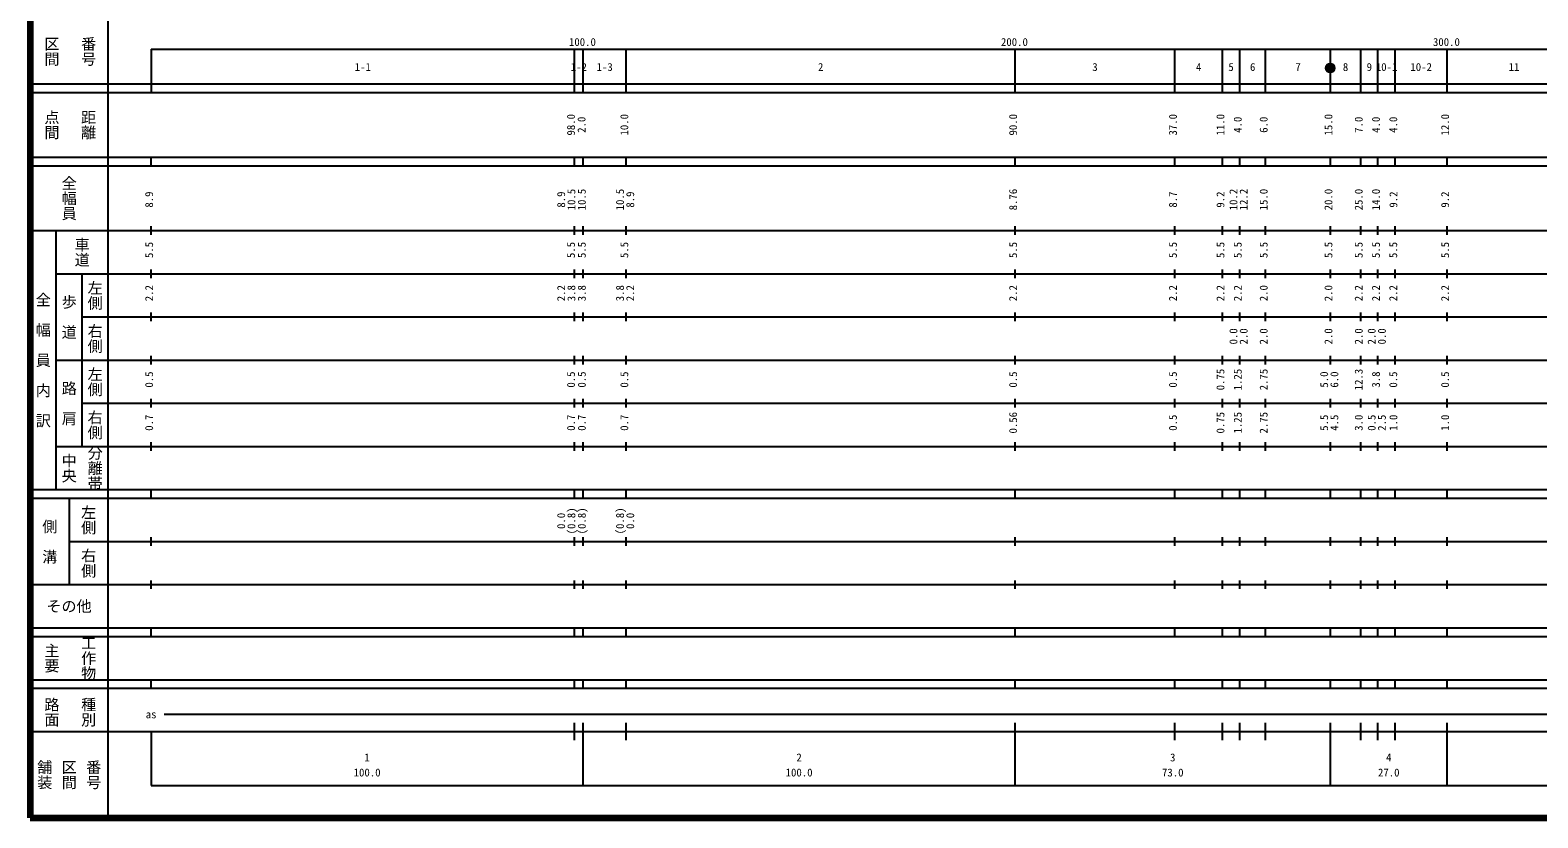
# Model space of a CAD drawing. Units: millimetres on the paper, enlarged 1000 times. Extents: x 40000 to 680000, y 20000 to 380000.
# Drawn here: x 40000 to 389012, y 20000 to 202409 of the extents above; entities that cross this region are included whole.
import ezdxf
from ezdxf.enums import TextEntityAlignment as Align

# ---------------------------------------------------------------- set-up
doc = ezdxf.new("R2010")
doc.units = ezdxf.units.MM
doc.header["$LTSCALE"] = 1000
doc.layers.add('M-TTL', color=2, linetype='Continuous', lineweight=140)
doc.layers.add('M-TTL-BAND', color=7, linetype='Continuous', lineweight=25)
doc.styles.add('@ＭＳ ゴシック', font='')
doc.styles.add('ＭＳ ゴシック', font='')
doc.styles.get('@ＭＳ ゴシック').set_extended_font_data('@MS Gothic')
doc.styles.get('ＭＳ ゴシック').set_extended_font_data('MS Gothic')

msp = doc.modelspace()

# ---------------------------------------------------------------- hatches: boundary and pattern name
at = {"layer": 'M-TTL-BAND'}
msp.add_hatch(color=256, dxfattribs=at).paths.add_polyline_path([(341966, 193641, 1), (339966, 193641, 1)])

# ---------------------------------------------------------------- linework, layer by layer
at = {"layer": 'M-TTL'}
for p, q in [((40000, 380000), (40000, 20000)), ((40000, 20000), (680000, 20000))]:
    msp.add_line(p, q, dxfattribs=at)
at = {"layer": 'M-TTL-BAND'}
for p, q in [((58000, 370000), (58000, 20000)), ((68000, 198000), (579000, 198000)), ((68000, 198000), (68000, 188000)), ((166000, 188000), (166000, 198000)), ((168000, 188000), (168000, 198000)), ((178000, 188000), (178000, 198000)), ((268000, 188000), (268000, 198000)), ((305000, 188000), (305000, 198000)), ((316000, 188000), (316000, 198000)), ((320000, 188000), (320000, 198000)), ((326000, 188000), (326000, 198000)), ((341000, 188000), (341000, 198000)), ((348000, 188000), (348000, 198000)), ((352000, 188000), (352000, 198000)), ((356000, 188000), (356000, 198000)), ((368000, 188000), (368000, 198000)), ((40000, 190000), (579000, 190000)), ((40000, 188000), (579000, 188000)), ((40000, 173000), (579000, 173000)), ((68000, 171000), (68000, 173000)), ((166000, 171000), (166000, 173000)), ((168000, 171000), (168000, 173000)), ((178000, 171000), (178000, 173000)), ((268000, 171000), (268000, 173000)), ((305000, 171000), (305000, 173000)), ((316000, 171000), (316000, 173000)), ((320000, 171000), (320000, 173000)), ((326000, 171000), (326000, 173000)), ((341000, 171000), (341000, 173000)), ((348000, 171000), (348000, 173000)), ((352000, 171000), (352000, 173000)), ((356000, 171000), (356000, 173000)), ((368000, 171000), (368000, 173000)), ((40000, 171000), (579000, 171000)), ((40000, 156000), (579000, 156000)), ((46000, 96000), (46000, 156000)), ((68000, 155000), (68000, 157000)), ((166000, 155000), (166000, 157000)), ((168000, 155000), (168000, 157000)), ((178000, 155000), (178000, 157000)), ((268000, 155000), (268000, 157000)), ((305000, 155000), (305000, 157000)), ((316000, 155000), (316000, 157000)), ((320000, 155000), (320000, 157000)), ((326000, 155000), (326000, 157000)), ((341000, 155000), (341000, 157000)), ((348000, 155000), (348000, 157000)), ((352000, 155000), (352000, 157000)), ((356000, 155000), (356000, 157000)), ((368000, 155000), (368000, 157000)), ((68000, 145000), (68000, 147000)), ((166000, 145000), (166000, 147000)), ((168000, 145000), (168000, 147000)), ((178000, 145000), (178000, 147000)), ((268000, 145000), (268000, 147000)), ((305000, 145000), (305000, 147000)), ((316000, 145000), (316000, 147000)), ((320000, 145000), (320000, 147000)), ((326000, 145000), (326000, 147000)), ((341000, 145000), (341000, 147000)), ((348000, 145000), (348000, 147000)), ((352000, 145000), (352000, 147000)), ((356000, 145000), (356000, 147000)), ((368000, 145000), (368000, 147000)), ((46000, 146000), (579000, 146000)), ((52000, 146000), (52000, 106000)), ((68000, 135000), (68000, 137000)), ((166000, 135000), (166000, 137000)), ((168000, 135000), (168000, 137000)), ((178000, 135000), (178000, 137000)), ((268000, 135000), (268000, 137000)), ((305000, 135000), (305000, 137000)), ((316000, 135000), (316000, 137000)), ((320000, 135000), (320000, 137000)), ((326000, 135000), (326000, 137000)), ((341000, 135000), (341000, 137000)), ((348000, 135000), (348000, 137000)), ((352000, 135000), (352000, 137000)), ((356000, 135000), (356000, 137000)), ((368000, 135000), (368000, 137000)), ((52000, 136000), (579000, 136000)), ((46000, 126000), (579000, 126000)), ((68000, 125000), (68000, 127000)), ((166000, 125000), (166000, 127000)), ((168000, 125000), (168000, 127000)), ((178000, 125000), (178000, 127000)), ((268000, 125000), (268000, 127000)), ((305000, 125000), (305000, 127000)), ((316000, 125000), (316000, 127000)), ((320000, 125000), (320000, 127000)), ((326000, 125000), (326000, 127000)), ((341000, 125000), (341000, 127000)), ((348000, 125000), (348000, 127000)), ((352000, 125000), (352000, 127000)), ((356000, 125000), (356000, 127000)), ((368000, 125000), (368000, 127000)), ((52000, 116000), (579000, 116000)), ((68000, 115000), (68000, 117000)), ((166000, 115000), (166000, 117000)), ((168000, 115000), (168000, 117000)), ((178000, 115000), (178000, 117000)), ((268000, 115000), (268000, 117000)), ((305000, 115000), (305000, 117000)), ((316000, 115000), (316000, 117000)), ((320000, 115000), (320000, 117000)), ((326000, 115000), (326000, 117000)), ((341000, 115000), (341000, 117000)), ((348000, 115000), (348000, 117000)), ((352000, 115000), (352000, 117000)), ((356000, 115000), (356000, 117000)), ((368000, 115000), (368000, 117000)), ((46000, 106000), (579000, 106000)), ((68000, 105000), (68000, 107000)), ((166000, 105000), (166000, 107000)), ((168000, 105000), (168000, 107000)), ((178000, 105000), (178000, 107000)), ((268000, 105000), (268000, 107000)), ((305000, 105000), (305000, 107000)), ((316000, 105000), (316000, 107000)), ((320000, 105000), (320000, 107000)), ((326000, 105000), (326000, 107000)), ((341000, 105000), (341000, 107000)), ((348000, 105000), (348000, 107000)), ((352000, 105000), (352000, 107000)), ((356000, 105000), (356000, 107000)), ((368000, 105000), (368000, 107000)), ((40000, 96000), (579000, 96000)), ((68000, 94000), (68000, 96000)), ((166000, 94000), (166000, 96000)), ((168000, 94000), (168000, 96000)), ((178000, 94000), (178000, 96000)), ((268000, 94000), (268000, 96000)), ((305000, 94000), (305000, 96000)), ((316000, 94000), (316000, 96000)), ((320000, 94000), (320000, 96000)), ((326000, 94000), (326000, 96000)), ((341000, 94000), (341000, 96000)), ((348000, 94000), (348000, 96000)), ((352000, 94000), (352000, 96000)), ((356000, 94000), (356000, 96000)), ((368000, 94000), (368000, 96000)), ((40000, 94000), (579000, 94000)), ((49000, 94000), (49000, 74000)), ((49000, 84000), (579000, 84000)), ((68000, 83000), (68000, 85000)), ((166000, 83000), (166000, 85000)), ((168000, 83000), (168000, 85000)), ((178000, 83000), (178000, 85000)), ((268000, 83000), (268000, 85000)), ((305000, 83000), (305000, 85000)), ((316000, 83000), (316000, 85000)), ((320000, 83000), (320000, 85000)), ((326000, 83000), (326000, 85000)), ((341000, 83000), (341000, 85000)), ((348000, 83000), (348000, 85000)), ((352000, 83000), (352000, 85000)), ((356000, 83000), (356000, 85000)), ((368000, 83000), (368000, 85000)), ((40000, 74000), (579000, 74000)), ((68000, 73000), (68000, 75000)), ((166000, 73000), (166000, 75000)), ((168000, 73000), (168000, 75000)), ((178000, 73000), (178000, 75000)), ((268000, 73000), (268000, 75000)), ((305000, 73000), (305000, 75000)), ((316000, 73000), (316000, 75000)), ((320000, 73000), (320000, 75000)), ((326000, 73000), (326000, 75000)), ((341000, 73000), (341000, 75000)), ((348000, 73000), (348000, 75000)), ((352000, 73000), (352000, 75000)), ((356000, 73000), (356000, 75000)), ((368000, 73000), (368000, 75000)), ((40000, 64000), (579000, 64000)), ((68000, 62000), (68000, 64000)), ((166000, 62000), (166000, 64000)), ((168000, 62000), (168000, 64000)), ((178000, 62000), (178000, 64000)), ((268000, 62000), (268000, 64000)), ((305000, 62000), (305000, 64000)), ((316000, 62000), (316000, 64000)), ((320000, 62000), (320000, 64000)), ((326000, 62000), (326000, 64000)), ((341000, 62000), (341000, 64000)), ((348000, 62000), (348000, 64000)), ((352000, 62000), (352000, 64000)), ((356000, 62000), (356000, 64000)), ((368000, 62000), (368000, 64000)), ((40000, 62000), (579000, 62000)), ((40000, 52000), (579000, 52000)), ((40000, 50000), (579000, 50000)), ((68000, 50000), (68000, 52000)), ((166000, 50000), (166000, 52000)), ((168000, 50000), (168000, 52000)), ((178000, 50000), (178000, 52000)), ((268000, 50000), (268000, 52000)), ((305000, 50000), (305000, 52000)), ((316000, 50000), (316000, 52000)), ((320000, 50000), (320000, 52000)), ((326000, 50000), (326000, 52000)), ((341000, 50000), (341000, 52000)), ((348000, 50000), (348000, 52000)), ((352000, 50000), (352000, 52000)), ((356000, 50000), (356000, 52000)), ((368000, 50000), (368000, 52000)), ((71000, 44000), (565000, 44000)), ((166000, 38000), (166000, 42000)), ((168000, 27500), (168000, 42000)), ((178000, 38000), (178000, 42000)), ((268000, 27500), (268000, 42000)), ((305000, 38000), (305000, 42000)), ((316000, 38000), (316000, 42000)), ((320000, 38000), (320000, 42000)), ((326000, 38000), (326000, 42000)), ((341000, 27500), (341000, 42000)), ((348000, 38000), (348000, 42000)), ((352000, 38000), (352000, 42000)), ((356000, 38000), (356000, 42000)), ((368000, 27500), (368000, 42000)), ((40000, 40000), (579000, 40000)), ((68000, 40000), (68000, 27500)), ((68000, 27500), (579000, 27500))]:
    msp.add_line(p, q, dxfattribs=at)
msp.add_lwpolyline([(341966, 193641, 1), (339966, 193641, 1)], format="xyb", close=True, dxfattribs=at)
msp.add_circle((340966, 193641), 1000, dxfattribs=at)

# ---------------------------------------------------------------- texts
at = {"layer": 'M-TTL-BAND', "style": '@ＭＳ ゴシック'}
for s, p in [('区間', (45000, 197500)), ('番号', (53500, 197500)), ('点間', (45000, 180500)), ('距離', (53500, 180500)), ('全幅員', (49000, 163500)), ('車道', (52000, 151000)), ('左側', (55000, 141000)), ('全\u3000幅\u3000員\u3000内\u3000訳', (43000, 126000)), ('歩\u3000道', (49000, 136000)), ('右側', (55000, 131000)), ('左側', (55000, 121000)), ('路\u3000肩', (49000, 116000)), ('右側', (55000, 111000)), ('分離帯', (55000, 101000)), ('中央', (49000, 101000)), ('左側', (53500, 89000)), ('側\u3000溝', (44500, 84000)), ('右側', (53500, 79000)), ('主要', (45000, 57000)), ('工作物', (53500, 57000)), ('路面', (45000, 44500)), ('種別', (53500, 44500)), ('舗装', (43333, 30000)), ('区間', (49000, 30000)), ('番号', (54667, 30000))]:
    msp.add_text(s, height=2566, rotation=270, dxfattribs=at).set_placement(p, align=Align.MIDDLE_CENTER)
at = {"layer": 'M-TTL-BAND', "style": 'ＭＳ ゴシック'}
for s, p in [('100.0', (167844, 198195)), ('200.0', (267844, 198195)), ('300.0', (367844, 198195)), ('1-1', (117000, 192405)), ('1-2', (167000, 192405)), ('1-3', (173000, 192405)), ('2', (223000, 192405)), ('3', (286500, 192405)), ('4', (310500, 192405)), ('5', (318000, 192405)), ('6', (323000, 192405)), ('7', (333500, 192405)), ('8', (344500, 192405)), ('9', (350000, 192405)), ('10-1', (354000, 192405)), ('10-2', (362000, 192405)), ('11', (383500, 192405)), ('as', (68000, 42500)), ('1', (118000, 32523)), ('2', (218000, 32523)), ('3', (304500, 32523)), ('4', (354500, 32523)), ('100.0', (118000, 29033)), ('100.0', (218000, 29033)), ('73.0', (304500, 29033)), ('27.0', (354500, 29033))]:
    msp.add_text(s, height=1833, dxfattribs=at).set_placement(p, align=Align.BOTTOM_CENTER)
for s, p in [('98.0', (166659, 180500)), ('2.0', (169107, 180500)), ('10.0', (179000, 180500)), ('90.0', (269000, 180500)), ('37.0', (306000, 180500)), ('11.0', (317000, 180500)), ('4.0', (321000, 180500)), ('6.0', (327000, 180500)), ('15.0', (342000, 180500)), ('7.0', (349000, 180500)), ('4.0', (353000, 180500)), ('4.0', (357000, 180500)), ('12.0', (369000, 180500)), ('8.9', (69000, 163174)), ('8.9', (164379, 163174)), ('10.5', (166749, 163174)), ('10.5', (169161, 163174)), ('10.5', (178000, 163174)), ('8.9', (180370, 163174)), ('8.76', (269000, 163174)), ('8.7', (306000, 163174)), ('9.2', (317000, 163174)), ('10.2', (320000, 163174)), ('12.2', (322370, 163174)), ('15.0', (327000, 163174)), ('20.0', (342000, 163174)), ('25.0', (349000, 163174)), ('14.0', (353000, 163174)), ('9.2', (357037, 163174)), ('9.2', (369000, 163174)), ('5.5', (69000, 151500)), ('5.5', (166659, 151500)), ('5.5', (169161, 151500)), ('5.5', (179000, 151500)), ('5.5', (269000, 151500)), ('5.5', (306000, 151500)), ('5.5', (317000, 151500)), ('5.5', (321000, 151500)), ('5.5', (327000, 151500)), ('5.5', (342000, 151500)), ('5.5', (349000, 151500)), ('5.5', (353000, 151500)), ('5.5', (357000, 151500)), ('5.5', (369000, 151500)), ('2.2', (69000, 141500)), ('2.2', (164379, 141500)), ('3.8', (166749, 141500)), ('3.8', (169161, 141500)), ('3.8', (178000, 141500)), ('2.2', (180370, 141500)), ('2.2', (269000, 141500)), ('2.2', (306000, 141500)), ('2.2', (317000, 141500)), ('2.2', (321000, 141500)), ('2.0', (327000, 141500)), ('2.0', (342000, 141500)), ('2.2', (349000, 141500)), ('2.2', (353000, 141500)), ('2.2', (357000, 141500)), ('2.2', (369000, 141500)), ('0.0', (320000, 131500)), ('2.0', (322370, 131500)), ('2.0', (327000, 131500)), ('2.0', (342000, 131500)), ('2.0', (349000, 131500)), ('2.0', (352000, 131500)), ('0.0', (354370, 131500)), ('0.5', (69000, 121500)), ('0.5', (166659, 121500)), ('0.5', (169161, 121500)), ('0.5', (179000, 121500)), ('0.5', (269000, 121500)), ('0.5', (306000, 121500)), ('0.75', (317000, 121500)), ('1.25', (321000, 121500)), ('2.75', (327000, 121500)), ('5.0', (341000, 121500)), ('6.0', (343370, 121500)), ('12.3', (349000, 121500)), ('3.8', (353000, 121500)), ('0.5', (357000, 121500)), ('0.5', (369000, 121500)), ('0.7', (69000, 111500)), ('0.7', (166659, 111500)), ('0.7', (169161, 111500)), ('0.7', (179000, 111500)), ('0.56', (269000, 111500)), ('0.5', (306000, 111500)), ('0.75', (317000, 111500)), ('1.25', (321000, 111500)), ('2.75', (327000, 111500)), ('5.5', (341000, 111500)), ('4.5', (343370, 111500)), ('3.0', (349000, 111500)), ('0.5', (352000, 111500)), ('2.5', (354370, 111500)), ('1.0', (357037, 111500)), ('1.0', (369000, 111500)), ('(0.8)', (166749, 88764)), ('(0.8)', (169161, 88764)), ('(0.8)', (178000, 88764)), ('0.0', (164379, 88764)), ('0.0', (180370, 88764))]:
    msp.add_text(s, height=1833, rotation=90, dxfattribs=at).set_placement(p, align=Align.BOTTOM_CENTER)
msp.add_text('その他', height=2566, dxfattribs=at).set_placement((49000, 69000), align=Align.MIDDLE_CENTER)

doc.saveas('drawing.dxf')
